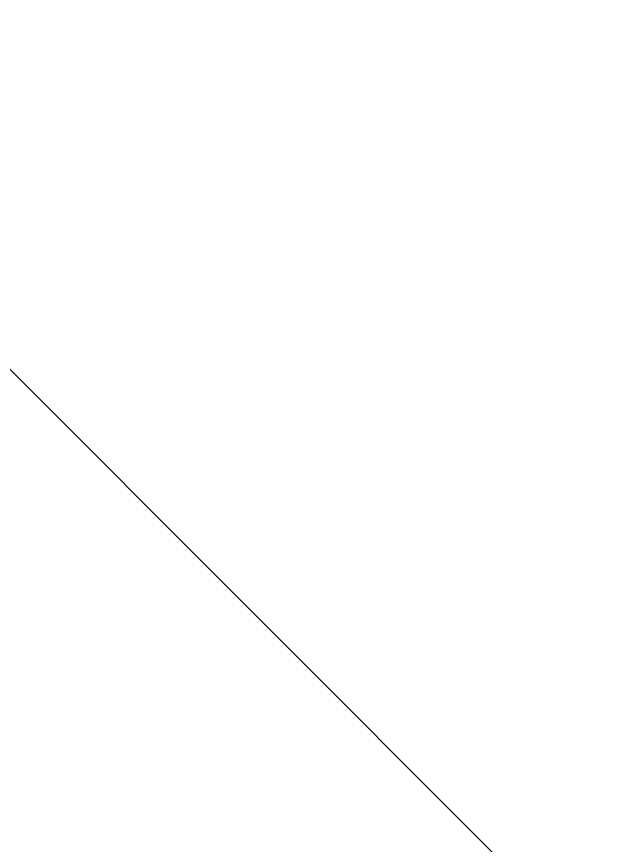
# Model space of a CAD drawing. Header units: millimetres. Extents: x -3846 to -1931, y -1557 to 231.
# Drawn here: x -3040.884 to -3040.7032, y -331.5143 to -331.2659 of the extents above; entities that cross this region are included whole.
import ezdxf

# ---------------------------------------------------------------- set-up
doc = ezdxf.new("R2010")
doc.units = ezdxf.units.MM
doc.layers.add('A-DETL-____-OTLN', color=90, linetype='Continuous', lineweight=9)
doc.layers.add('A-DETL-GENF-OTLN', color=92, linetype='Continuous', lineweight=20)

msp = doc.modelspace()

# ---------------------------------------------------------------- hatches: boundary and pattern name
at = {"layer": 'A-DETL-GENF-OTLN', "lineweight": 9}
h = msp.add_hatch(dxfattribs=at)
h.set_pattern_fill('FP_3', style=0, pattern_type=2)
h.set_pattern_definition([(135, (-3199.888, 10356.939), (-30.86945363947991, 8.418813336807037), [39.687, -7.937, 0.33528, -7.602])])
h.paths.add_polyline_path([(-2800.30501317986, -1130.000000000016), (-2796.532332236462, -1130.000000000016), (-2826.997662903208, -1076.832931785374), (-2843.733964912665, -1047.354997577781), (-2863.562132552029, -1011.55860019495), (-2880.875293847828, -978.853083102204), (-2895.673490664595, -948.8302778181401), (-2899.746529694099, -939.6247464046374), (-2905.121978908574, -927.8199093998168), (-2906.42415132275, -924.5325621106094), (-2907.956963838809, -921.0682315050378), (-2911.088353821318, -912.7577362326638), (-2915.135505679364, -902.5406608709673), (-2916.317770861076, -898.8792203566711), (-2917.725031941025, -895.1444455067686), (-2919.946787185872, -887.6402634761049), (-2922.842054211544, -878.6737066058853), (-2923.79522954218, -874.6417965913206), (-2924.981299605729, -870.6357362124246), (-2927.164811822907, -860.3885400225656), (-2928.237371166527, -855.8516383427169), (-2928.844100352624, -851.4879640845072), (-2929.725335197235, -847.119712885071), (-2930.342649004409, -840.7102096492216), (-2931.317506003621, -833.6989128624924), (-2931.493865083927, -828.7572562224766), (-2931.934833748851, -824.1787257378377), (-2931.888858920541, -817.6893604721221), (-2932.097647270832, -811.8390218574272), (-2931.806183800133, -806.0197344086297), (-2931.773167422419, -801.3594595884067), (-2931.245799935202, -794.831248990918), (-2930.995323752158, -789.8303035732396), (-2928.701915521832, -767.1779643693358), (-2925.465068783219, -737.8173420272731), (-2924.145159807289, -723.7163481018488), (-2923.227885557526, -710.0030009771959), (-2922.54604481931, -695.5737706744618), (-2922.466028024978, -680.4235750131685), (-2922.818957107275, -663.7251372701312), (-2924.438858449956, -642.4781019795024), (-2925.477208637355, -631.2564411936232), (-2928.520318524485, -611.489737006404), (-2931.773167422419, -593.0044804845205), (-2936.947171150295, -571.3493462459877), (-2941.926145836142, -551.8142501539407), (-2950.161962952732, -526.2424485420537), (-2957.172131884484, -505.2343486958065), (-2969.440706121948, -474.658148088875), (-2978.223639358231, -453.1919783573521), (-3005.873430992341, -395.1879685406538), (-3040.877039960731, -330.7844729273439), (-3040.877039960731, -10.00000000001343), (-3139.35513660527, -10.00000000001343), (-3139.35513660527, -1130.000000000015), (-2820.405176939035, -1130.000000000016)])

# ---------------------------------------------------------------- linework, layer by layer
at = {"layer": 'A-DETL-____-OTLN', "lineweight": 35}
msp.add_open_spline([(-3005.796526165787, -395.2550338635293), (-3010.910417648873, -385.2646394491156), (-3021.99221527714, -364.3134422822227), (-3034.282579479976, -342.2993690246188), (-3040.877039960732, -330.7844729273282)], degree=3, knots=[0.9573932208803606, 0.9573932208803606, 0.9573932208803606, 0.9573932208803606, 0.9782608695652174, 1, 1, 1, 1], dxfattribs=at)
at = {"layer": 'A-DETL-____-OTLN', "lineweight": 50}
msp.add_open_spline([(-3040.877039960732, -330.7844729273283), (-3028.232306574874, -352.8582873355326), (-3010.998874910674, -384.444317920332), (-2991.72655682376, -423.349485335342), (-2974.666348385153, -460.2885820126954), (-2957.304964239293, -502.8996430290007), (-2942.088198568693, -548.819982980834), (-2931.665779866571, -590.0803192851305), (-2926.410115368918, -620.9608046767981), (-2923.874089653711, -643.8250127139352), (-2922.712310861918, -660.1162752199914), (-2922.190409542265, -675.6181097440457), (-2922.219818006437, -690.3900529408518), (-2922.705406289806, -704.4960522741177), (-2923.560187878029, -717.994582718507), (-2924.478479255088, -728.805486083658), (-2925.341811056727, -737.1880507827067), (-2925.981330308945, -743.3905167654739), (-2926.643477076905, -749.4879559018143), (-2927.349608690248, -755.4660039448675), (-2928.053005953242, -761.3560825885195), (-2928.70642250178, -767.1898677787494), (-2929.332797170632, -772.9522325124053), (-2930.169220772543, -780.5149424180104), (-2930.878569384803, -787.9832560251256), (-2931.40616963993, -795.3914770712003), (-2931.874597127884, -802.7176885840213), (-2932.297279314891, -815.497714191994), (-2931.718125436917, -833.6460469331225), (-2928.619424183587, -855.7412417986019), (-2923.228404827898, -878.4988159286808), (-2915.519281774083, -902.3057341218946), (-2905.50750215195, -927.5222128094543), (-2893.182583069559, -954.5248710390981), (-2878.549475130559, -983.6848436177853), (-2861.606087297505, -1015.376392378634), (-2842.353074249325, -1049.940451209614), (-2820.790166924567, -1087.813099711241), (-2804.874935432605, -1115.539796795584), (-2796.532332236462, -1130.000000000001)], degree=3, knots=[0, 0, 0, 0, 0.04166666666666666, 0.0625, 0.08333333333333333, 0.125, 0.1666666666666667, 0.2083333333333333, 0.25, 0.2708333333333333, 0.2916666666666666, 0.3125, 0.3333333333333333, 0.3541666666666666, 0.375, 0.3958333333333333, 0.40625, 0.4166666666666666, 0.4270833333333333, 0.4375, 0.4479166666666666, 0.4583333333333333, 0.46875, 0.4791666666666666, 0.5, 0.5104166666666667, 0.5208333333333334, 0.5416666666666667, 0.5833333333333334, 0.625, 0.6666666666666666, 0.7083333333333334, 0.75, 0.7916666666666666, 0.8333333333333334, 0.875, 0.9166666666666666, 0.9583333333333333, 1, 1, 1, 1], dxfattribs=at)

doc.saveas('drawing.dxf')
